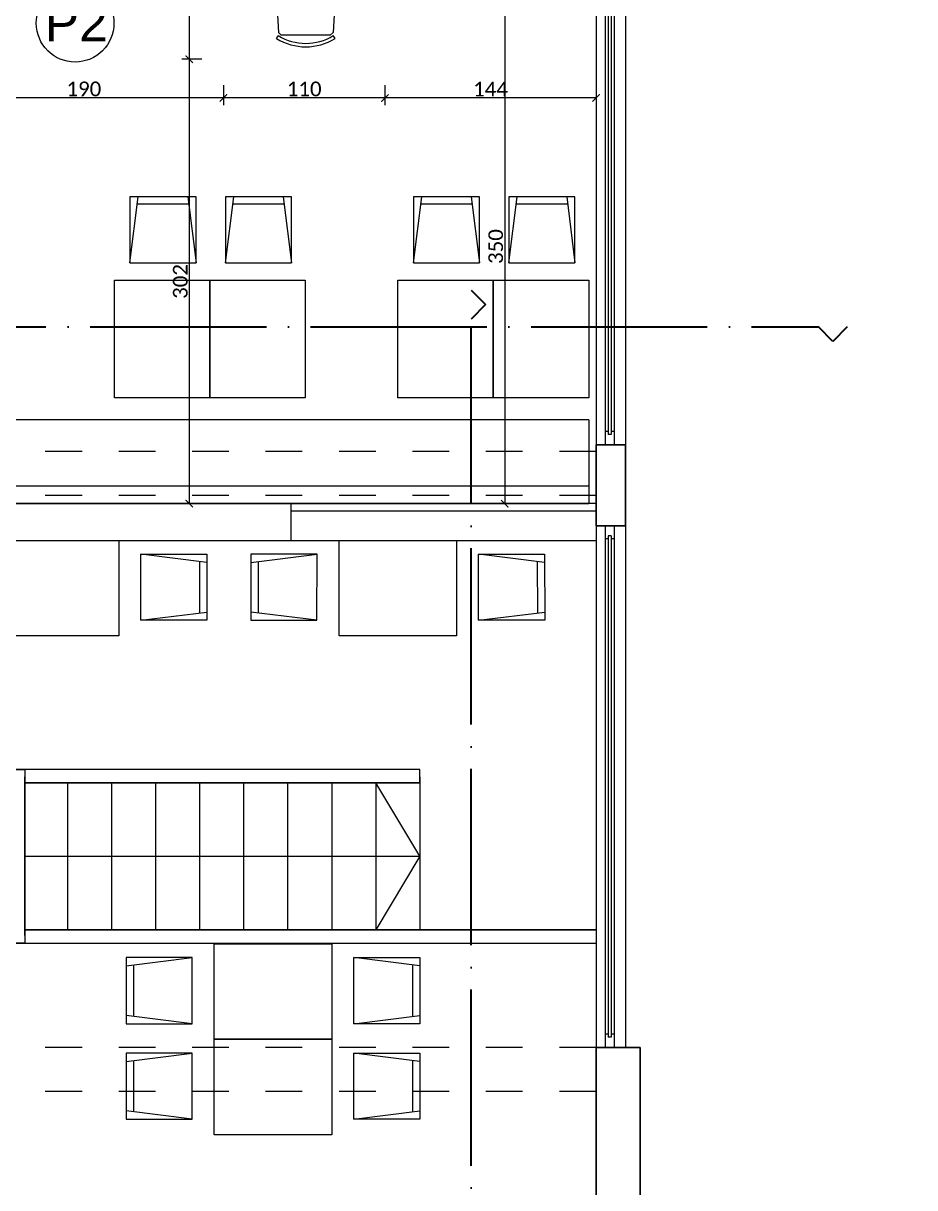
# Model space of a CAD drawing. Header units: centimetres. Extents: x -26724 to 60145, y -23645 to 6771.
# Drawn here: x -9911 to -9304, y 1013 to 1806 of the extents above; entities that cross this region are included whole.
import ezdxf

# ---------------------------------------------------------------- set-up
doc = ezdxf.new("R2010")
doc.units = ezdxf.units.CM
for name, pattern in [('ACAD_ISO04W100', [30, 24, -3, 0, -3]), ('AUSGEZOGEN', [0]), ('DALEKOVOD_VN', [5, 2.5, -2.5])]:
    doc.linetypes.add(name, pattern=pattern)
doc.layers.add('2.IZGLED', color=7, linetype='Continuous', lineweight=13)
doc.layers.add('4.KOTE', color=88, linetype='Continuous', lineweight=15)
doc.layers.add('3.IZGLED 2', color=7, linetype='Continuous', lineweight=9, true_color=0x4a4a4a)
doc.layers.add('IZGLED 2', color=253, linetype='Continuous', lineweight=9, true_color=0x828282)
doc.styles.add('0.12', font='arial.ttf', dxfattribs={"height": 0.12})
doc.styles.get("Standard").update_dxf_attribs({"font": 'calibri.ttf'})
doc.dimstyles.new('ja 1 50', dxfattribs={"dimtxt": 10, "dimasz": 5, "dimexe": 5, "dimexo": 5, "dimgap": 1, "dimtad": 1, "dimdec": 0, "dimtxsty": 'Standard', "dimblk": 'ARCHTICK', "dimcen": 2.5, "dimclrd": 256, "dimclrt": 7, "dimadec": 0, "dimazin": 0, "dimtfac": 1, "dimtdec": 0, "dimtix": 1, "dimtmove": 1, "dimatfit": 3, "dimldrblk": 'ARCHTICK', "dimfxl": 10, "dimfxlon": 1, "dimlwd": 0, "dimlwe": 9, "dimarcsym": 0})

# ---------------------------------------------------------------- blocks, each defined once
blk = doc.blocks.new('_ArchTick')
at = {"color": 0, "linetype": 'ByBlock', "const_width": 0.15}
blk.add_lwpolyline([(-0.5, -0.5), (0.5, 0.5)], dxfattribs=at)
blk = doc.blocks.new('*D1890')
at = {"layer": '4.KOTE', "color": 0, "lineweight": 9, "transparency": 16777216}
for p, q in [((-9592.08, 1828.83), (-9577.91, 1828.83)), ((-9592.27, 1478.89), (-9577.91, 1478.89))]:
    blk.add_line(p, q, dxfattribs=at)
at = {"layer": '4.KOTE', "lineweight": 0, "transparency": 16777216}
blk.add_line((-9582.91, 1828.83), (-9582.91, 1478.89), dxfattribs=at)
at = {"layer": 'Defpoints', "color": 0, "transparency": 16777216}
for p in [(-9616.98, 1828.83, 13.5), (-9622.96, 1478.89, 13.5), (-9582.91, 1478.89)]:
    blk.add_point(p, dxfattribs=at)
at = {"layer": '4.KOTE', "lineweight": 0, "transparency": 16777216, "xscale": 5, "yscale": 5, "zscale": 5}
for p, rotation in [((-9582.91, 1828.83), 90), ((-9582.91, 1478.89), 270)]:
    blk.add_blockref('_ArchTick', p, dxfattribs=dict(at, rotation=rotation))
at = {"layer": '4.KOTE', "color": 7, "transparency": 16777216, "insert": (-9589.03, 1653.86), "char_height": 10, "attachment_point": 5, "rotation": 90}
blk.add_mtext('350', dxfattribs=at)
blk = doc.blocks.new('*D1892')
at = {"layer": '4.KOTE', "color": 0, "lineweight": 9, "transparency": 16777216}
for p, q in [((-9664.48, 1763.76), (-9664.48, 1749.98)), ((-9520.73, 1755.53), (-9520.73, 1749.98))]:
    blk.add_line(p, q, dxfattribs=at)
at = {"layer": '4.KOTE', "lineweight": 0, "transparency": 16777216}
blk.add_line((-9520.73, 1754.98), (-9664.48, 1754.98), dxfattribs=at)
at = {"layer": 'Defpoints', "color": 0, "transparency": 16777216}
for p in [(-9664.48, 1781.33, 13.5), (-9664.48, 1754.98), (-9520.73, 1758.11, 13.5)]:
    blk.add_point(p, dxfattribs=at)
at = {"layer": '4.KOTE', "lineweight": 0, "transparency": 16777216, "xscale": 5, "yscale": 5, "zscale": 5, "rotation": 180}
blk.add_blockref('_ArchTick', (-9664.48, 1754.98), dxfattribs=at)
at = {"layer": '4.KOTE', "lineweight": 0, "transparency": 16777216, "xscale": 5, "yscale": 5, "zscale": 5}
blk.add_blockref('_ArchTick', (-9520.73, 1754.98), dxfattribs=at)
at = {"layer": '4.KOTE', "color": 7, "transparency": 16777216, "insert": (-9592.61, 1761.01), "char_height": 10, "attachment_point": 5}
blk.add_mtext('144', dxfattribs=at)
blk = doc.blocks.new('*D1893')
at = {"layer": '4.KOTE', "color": 0, "lineweight": 9, "transparency": 16777216}
for p, q in [((-9774.48, 1763.76), (-9774.48, 1749.98)), ((-9664.48, 1763.76), (-9664.48, 1749.98))]:
    blk.add_line(p, q, dxfattribs=at)
at = {"layer": '4.KOTE', "lineweight": 0, "transparency": 16777216}
blk.add_line((-9664.48, 1754.98), (-9774.48, 1754.98), dxfattribs=at)
at = {"layer": 'Defpoints', "color": 0, "transparency": 16777216}
for p in [(-9774.48, 1781.33, 13.5), (-9664.48, 1781.33, 13.5), (-9774.48, 1754.98)]:
    blk.add_point(p, dxfattribs=at)
at = {"layer": '4.KOTE', "lineweight": 0, "transparency": 16777216, "xscale": 5, "yscale": 5, "zscale": 5, "rotation": 180}
blk.add_blockref('_ArchTick', (-9774.48, 1754.98), dxfattribs=at)
at = {"layer": '4.KOTE', "lineweight": 0, "transparency": 16777216, "xscale": 5, "yscale": 5, "zscale": 5}
blk.add_blockref('_ArchTick', (-9664.48, 1754.98), dxfattribs=at)
at = {"layer": '4.KOTE', "color": 7, "transparency": 16777216, "insert": (-9719.48, 1761.1), "char_height": 10, "attachment_point": 5}
blk.add_mtext('110', dxfattribs=at)
blk = doc.blocks.new('*D1894')
at = {"layer": '4.KOTE', "color": 0, "lineweight": 9, "transparency": 16777216}
for p, q in [((-9964.48, 1763.76), (-9964.48, 1749.98)), ((-9774.48, 1763.76), (-9774.48, 1749.98))]:
    blk.add_line(p, q, dxfattribs=at)
at = {"layer": '4.KOTE', "lineweight": 0, "transparency": 16777216}
blk.add_line((-9774.48, 1754.98), (-9964.48, 1754.98), dxfattribs=at)
at = {"layer": 'Defpoints', "color": 0, "transparency": 16777216}
for p in [(-9964.48, 1781.33, 13.5), (-9774.48, 1781.33, 13.5), (-9964.48, 1754.98)]:
    blk.add_point(p, dxfattribs=at)
at = {"layer": '4.KOTE', "lineweight": 0, "transparency": 16777216, "xscale": 5, "yscale": 5, "zscale": 5, "rotation": 180}
blk.add_blockref('_ArchTick', (-9964.48, 1754.98), dxfattribs=at)
at = {"layer": '4.KOTE', "lineweight": 0, "transparency": 16777216, "xscale": 5, "yscale": 5, "zscale": 5}
blk.add_blockref('_ArchTick', (-9774.48, 1754.98), dxfattribs=at)
at = {"layer": '4.KOTE', "color": 7, "transparency": 16777216, "insert": (-9869.48, 1761.1), "char_height": 10, "attachment_point": 5}
blk.add_mtext('190', dxfattribs=at)
blk = doc.blocks.new('*D1901')
at = {"layer": '4.KOTE', "color": 0, "lineweight": 9, "transparency": 16777216}
for p, q in [((-9789.16, 1986.33), (-9802.69, 1986.33)), ((-9789.16, 1781.33), (-9802.69, 1781.33))]:
    blk.add_line(p, q, dxfattribs=at)
at = {"layer": '4.KOTE', "lineweight": 0, "transparency": 16777216}
blk.add_line((-9797.69, 1986.33), (-9797.69, 1781.33), dxfattribs=at)
at = {"layer": 'Defpoints', "color": 0, "transparency": 16777216}
for p in [(-9774.48, 1986.33, 13.5), (-9797.69, 1781.33), (-9774.48, 1781.33, 13.5)]:
    blk.add_point(p, dxfattribs=at)
at = {"layer": '4.KOTE', "lineweight": 0, "transparency": 16777216, "xscale": 5, "yscale": 5, "zscale": 5}
for p, rotation in [((-9797.69, 1986.33), 90), ((-9797.69, 1781.33), 270)]:
    blk.add_blockref('_ArchTick', p, dxfattribs=dict(at, rotation=rotation))
at = {"layer": '4.KOTE', "color": 7, "transparency": 16777216, "insert": (-9803.81, 1883.83), "char_height": 10, "attachment_point": 5, "rotation": 90}
blk.add_mtext('205', dxfattribs=at)
blk = doc.blocks.new('*D1902')
at = {"layer": '4.KOTE', "color": 0, "lineweight": 9, "transparency": 16777216}
for p, q in [((-9789.16, 1781.33), (-9802.69, 1781.33)), ((-9789.39, 1478.89), (-9802.69, 1478.89))]:
    blk.add_line(p, q, dxfattribs=at)
at = {"layer": '4.KOTE', "lineweight": 0, "transparency": 16777216}
blk.add_line((-9797.69, 1781.33), (-9797.69, 1478.89), dxfattribs=at)
at = {"layer": 'Defpoints', "color": 0, "transparency": 16777216}
for p in [(-9774.48, 1781.33, 13.5), (-9797.69, 1478.89), (-9776.78, 1478.89, 13.5)]:
    blk.add_point(p, dxfattribs=at)
at = {"layer": '4.KOTE', "lineweight": 0, "transparency": 16777216, "xscale": 5, "yscale": 5, "zscale": 5}
for p, rotation in [((-9797.69, 1781.33), 90), ((-9797.69, 1478.89), 270)]:
    blk.add_blockref('_ArchTick', p, dxfattribs=dict(at, rotation=rotation))
at = {"layer": '4.KOTE', "color": 7, "transparency": 16777216, "insert": (-9803.81, 1630.11), "char_height": 10, "attachment_point": 5, "rotation": 90}
blk.add_mtext('302', dxfattribs=at)
blk = doc.blocks.new('*D2089')
at = {"layer": '4.KOTE', "color": 0, "lineweight": 9, "transparency": 16777216}
for p, q in [((-6.71, 1833.89), (-18.93, 1833.89)), ((-23.93, 1743.89), (-8.93, 1743.89))]:
    blk.add_line(p, q, dxfattribs=at)
at = {"layer": '4.KOTE', "lineweight": 0, "transparency": 16777216}
blk.add_line((-13.93, 1833.89), (-13.93, 1743.89), dxfattribs=at)
at = {"layer": 'Defpoints', "color": 0, "transparency": 16777216}
for p in [(0, 1833.89, 13.5), (-18710.07, 1743.89, 13.5), (-13.93, 1743.89)]:
    blk.add_point(p, dxfattribs=at)
at = {"layer": '4.KOTE', "lineweight": 0, "transparency": 16777216, "xscale": 5, "yscale": 5, "zscale": 5}
for p, rotation in [((-13.93, 1833.89), 90), ((-13.93, 1743.89), 270)]:
    blk.add_blockref('_ArchTick', p, dxfattribs=dict(at, rotation=rotation))
at = {"layer": '4.KOTE', "color": 7, "transparency": 16777216, "insert": (-20.05, 1788.89), "char_height": 10, "attachment_point": 5, "rotation": 90}
blk.add_mtext('90', dxfattribs=at)

msp = doc.modelspace()

# ---------------------------------------------------------------- linework, layer by layer
at = {"layer": '2.IZGLED', "color": 241, "ltscale": 12, "true_color": 0xf7abae, "const_width": 0.1, "elevation": 13.5}
msp.add_lwpolyline([(-9664.48, 1986.33), (-9664.48, 1781.33), (-9774.48, 1781.33), (-9774.48, 1986.33), (-9664.48, 1986.33)], dxfattribs=at)
msp.add_lwpolyline([(-9669.48, 1981.33), (-9669.48, 1786.33), (-9769.48, 1786.33), (-9769.48, 1981.33)], close=True, dxfattribs=at)
at = {"layer": '3.IZGLED 2', "lineweight": 25, "ltscale": 12}
for p, q in [((-9520.73, 1873.89, 13.5), (-9520.73, 1518.89, 13.5)), ((-9500.73, 1873.89, 13.5), (-9500.73, 1518.89, 13.5)), ((-9520.73, 1463.89, 13.5), (-9520.73, 1108.89, 13.5)), ((-9500.73, 1463.89, 13.5), (-9500.73, 1108.89, 13.5))]:
    msp.add_line(p, q, dxfattribs=at)
at = {"layer": '3.IZGLED 2'}
for p, q in [((-9514.51, 1873.89, 13.5), (-9514.51, 1518.89, 13.5)), ((-9508.51, 1873.89, 13.5), (-9508.51, 1518.89, 13.5)), ((-9512.51, 1866.89, 13.5), (-9512.51, 1525.89, 13.5)), ((-9510.51, 1866.89, 13.5), (-9510.51, 1525.89, 13.5)), ((-9512.51, 1527.89, 13.5), (-9514.51, 1527.89, 13.5)), ((-9510.51, 1525.89, 13.5), (-9512.51, 1525.89, 13.5)), ((-9508.51, 1527.89, 13.5), (-9510.51, 1527.89, 13.5)), ((-9520.73, 1478.89, 13.5), (-10240.73, 1478.89, 13.5)), ((-9520.73, 1473.89, 13.5), (-9728.23, 1473.89, 13.5)), ((-9514.51, 1463.89, 13.5), (-9514.51, 1108.89, 13.5)), ((-9508.51, 1463.89, 13.5), (-9508.51, 1108.89, 13.5)), ((-9512.51, 1454.89, 13.5), (-9514.51, 1454.89, 13.5)), ((-9512.51, 1456.89, 13.5), (-9512.51, 1115.89, 13.5)), ((-9510.51, 1456.89, 13.5), (-9512.51, 1456.89, 13.5)), ((-9510.51, 1456.89, 13.5), (-9510.51, 1115.89, 13.5)), ((-9508.51, 1454.89, 13.5), (-9510.51, 1454.89, 13.5)), ((-9640.73, 1238.89, 13.5), (-9670.73, 1288.89, 13.5)), ((-9909.73, 1238.89, 13.5), (-9640.73, 1238.89, 13.5)), ((-9640.73, 1238.89, 13.5), (-9670.73, 1188.89, 13.5)), ((-9512.51, 1117.89, 13.5), (-9514.51, 1117.89, 13.5)), ((-9508.51, 1117.89, 13.5), (-9510.51, 1117.89, 13.5)), ((-9510.51, 1115.89, 13.5), (-9512.51, 1115.89, 13.5))]:
    msp.add_line(p, q, dxfattribs=at)
at = {"layer": '3.IZGLED 2', "transparency": 33554687}
for p, q in [((-9739.1, 1837.6, 13.5), (-9736.99, 1799.63, 13.5)), ((-9697.64, 1837.6, 13.5), (-9699.75, 1799.63, 13.5)), ((-9736.99, 1799.63, 13.5), (-9735.04, 1797.78, 13.5)), ((-9701.7, 1797.78, 13.5), (-9699.75, 1799.63, 13.5)), ((-9738.29, 1795.47, 13.5), (-9737.07, 1797.44, 13.5)), ((-9701.7, 1797.78, 13.5), (-9735.04, 1797.78, 13.5)), ((-9698.44, 1795.47, 13.5), (-9699.66, 1797.44, 13.5)), ((-9838.11, 1642.74, 13.5), (-9832.47, 1687.74, 13.5)), ((-9838.09, 1687.74, 13.5), (-9838.11, 1642.74, 13.5)), ((-9793.09, 1687.72, 13.5), (-9838.09, 1687.74, 13.5)), ((-9838.09, 1687.74, 13.5), (-9838.09, 1687.74, 13.5)), ((-9798.09, 1682.72, 13.5), (-9833.09, 1682.74, 13.5)), ((-9798.72, 1687.72, 13.5), (-9793.11, 1642.72, 13.5)), ((-9793.11, 1642.72, 13.5), (-9793.09, 1687.72, 13.5)), ((-9773.11, 1642.74, 13.5), (-9767.47, 1687.74, 13.5)), ((-9773.09, 1687.74, 13.5), (-9773.11, 1642.74, 13.5)), ((-9728.09, 1687.72, 13.5), (-9773.09, 1687.74, 13.5)), ((-9773.09, 1687.74, 13.5), (-9773.09, 1687.74, 13.5)), ((-9733.09, 1682.72, 13.5), (-9768.09, 1682.74, 13.5)), ((-9733.72, 1687.72, 13.5), (-9728.11, 1642.72, 13.5)), ((-9728.11, 1642.72, 13.5), (-9728.09, 1687.72, 13.5)), ((-9645.11, 1642.74, 13.5), (-9639.47, 1687.74, 13.5)), ((-9645.09, 1687.74, 13.5), (-9645.11, 1642.74, 13.5)), ((-9600.09, 1687.72, 13.5), (-9645.09, 1687.74, 13.5)), ((-9645.09, 1687.74, 13.5), (-9645.09, 1687.74, 13.5)), ((-9605.09, 1682.72, 13.5), (-9640.09, 1682.74, 13.5)), ((-9605.72, 1687.72, 13.5), (-9600.11, 1642.72, 13.5)), ((-9600.11, 1642.72, 13.5), (-9600.09, 1687.72, 13.5)), ((-9580.11, 1642.74, 13.5), (-9574.47, 1687.74, 13.5)), ((-9580.09, 1687.74, 13.5), (-9580.11, 1642.74, 13.5)), ((-9535.09, 1687.72, 13.5), (-9580.09, 1687.74, 13.5)), ((-9580.09, 1687.74, 13.5), (-9580.09, 1687.74, 13.5)), ((-9540.09, 1682.72, 13.5), (-9575.09, 1682.74, 13.5)), ((-9540.72, 1687.72, 13.5), (-9535.11, 1642.72, 13.5)), ((-9535.11, 1642.72, 13.5), (-9535.09, 1687.72, 13.5)), ((-9838.11, 1642.74, 13.5), (-9793.11, 1642.72, 13.5)), ((-9773.11, 1642.74, 13.5), (-9728.11, 1642.72, 13.5)), ((-9645.11, 1642.74, 13.5), (-9600.11, 1642.72, 13.5)), ((-9580.11, 1642.74, 13.5), (-9535.11, 1642.72, 13.5)), ((-9655.73, 1550.91, 13.5), (-9655.73, 1630.91, 13.5)), ((-9655.73, 1630.91, 13.5), (-9590.73, 1630.91, 13.5)), ((-9590.73, 1630.91, 13.5), (-9590.73, 1550.91, 13.5)), ((-9590.73, 1550.91, 13.5), (-9590.73, 1630.91, 13.5)), ((-9590.73, 1630.91, 13.5), (-9525.73, 1630.91, 13.5)), ((-9525.73, 1630.91, 13.5), (-9525.73, 1550.91, 13.5)), ((-9590.73, 1550.91, 13.5), (-9655.73, 1550.91, 13.5)), ((-9655.73, 1550.91, 13.5), (-9655.73, 1550.91, 13.5)), ((-9525.73, 1550.91, 13.5), (-9590.73, 1550.91, 13.5)), ((-9590.73, 1550.91, 13.5), (-9590.73, 1550.91, 13.5)), ((-9525.73, 1535.98, 13.5), (-10235.73, 1535.98, 13.5)), ((-9525.73, 1535.98, 13.5), (-9525.73, 1478.89, 13.5)), ((-10235.73, 1490.96, 13.5), (-9525.73, 1490.96, 13.5)), ((-10235.73, 1478.89, 13.5), (-9525.73, 1478.89, 13.5)), ((-9909.73, 1184.89, 13.5), (-9909.73, 1292.89, 13.5)), ((-9640.73, 1292.89, 13.5), (-9640.73, 1288.89, 13.5)), ((-9640.73, 1288.89, 13.5), (-9909.73, 1288.89, 13.5)), ((-9880.73, 1288.89, 13.5), (-9880.73, 1188.89, 13.5)), ((-9850.73, 1288.89, 13.5), (-9850.73, 1188.89, 13.5)), ((-9820.73, 1288.89, 13.5), (-9820.73, 1188.89, 13.5)), ((-9790.73, 1288.89, 13.5), (-9790.73, 1188.89, 13.5)), ((-9760.73, 1288.89, 13.5), (-9760.73, 1188.89, 13.5)), ((-9730.73, 1288.89, 13.5), (-9730.73, 1188.89, 13.5)), ((-9700.73, 1288.89, 13.5), (-9700.73, 1188.89, 13.5)), ((-9670.73, 1288.89, 13.5), (-9670.73, 1188.89, 13.5)), ((-9640.73, 1288.89, 13.5), (-9640.73, 1188.89, 13.5)), ((-9640.73, 1288.89, 13.5), (-9640.73, 1188.89, 13.5)), ((-9909.73, 1188.89, 13.5), (-9520.73, 1188.89, 13.5))]:
    msp.add_line(p, q, dxfattribs=at)
at = {"layer": '3.IZGLED 2', "lineweight": 35}
for p, q in [((-9605.66, 1624.09, 13.5), (-9595.9, 1614.32, 13.5)), ((-9595.9, 1614.32, 13.5), (-9605.66, 1604.55, 13.5))]:
    msp.add_line(p, q, dxfattribs=at)
at = {"layer": '3.IZGLED 2', "color": 4, "linetype": 'DALEKOVOD_VN', "ltscale": 10}
for p, q in [((-9520.73, 1514.39, 13.5), (-10720.73, 1514.39, 13.5)), ((-9520.73, 1484.39, 13.5), (-10720.73, 1484.39, 13.5)), ((-9520.73, 1108.89, 13.5), (-10720.73, 1108.89, 13.5)), ((-9520.73, 1078.89, 13.5), (-10720.73, 1078.89, 13.5))]:
    msp.add_line(p, q, dxfattribs=at)
at = {"layer": '3.IZGLED 2', "lineweight": 30}
for p, q in [((-9520.73, 1518.89, 13.5), (-9520.73, 1463.89, 13.5)), ((-9500.73, 1518.89, 13.5), (-9520.73, 1518.89, 13.5)), ((-9520.73, 1518.89, 13.5), (-9520.73, 1463.89, 13.5)), ((-9500.73, 1463.89, 13.5), (-9500.73, 1518.89, 13.5)), ((-9520.73, 1463.89, 13.5), (-9500.73, 1463.89, 13.5)), ((-9520.73, 1108.89, 13.5), (-9520.73, 618.89, 13.5)), ((-9520.73, 1108.89, 13.5), (-9490.73, 1108.89, 13.5)), ((-9520.73, 1108.89, 13.5), (-9500.73, 1108.89, 13.5)), ((-9490.73, 1108.89, 13.5), (-9490.73, 594.39, 13.5))]:
    msp.add_line(p, q, dxfattribs=at)
at = {"layer": '3.IZGLED 2', "linetype": 'AUSGEZOGEN', "lineweight": 18, "transparency": 33554687}
for p, q in [((-9925.73, 1453.89, 13.5), (-9845.73, 1453.89, 13.5)), ((-9845.73, 1453.89, 13.5), (-9845.73, 1388.89, 13.5)), ((-9695.73, 1388.89, 13.5), (-9695.73, 1453.89, 13.5)), ((-9695.73, 1453.89, 13.5), (-9615.73, 1453.89, 13.5)), ((-9615.73, 1453.89, 13.5), (-9615.73, 1388.89, 13.5)), ((-9830.73, 1444.51, 13.5), (-9785.73, 1444.53, 13.5)), ((-9785.73, 1438.9, 13.5), (-9830.73, 1444.51, 13.5)), ((-9830.71, 1399.51, 13.5), (-9830.73, 1444.51, 13.5)), ((-9785.73, 1444.53, 13.5), (-9785.71, 1399.53, 13.5)), ((-9755.73, 1444.53, 13.5), (-9755.75, 1399.53, 13.5)), ((-9710.73, 1444.51, 13.5), (-9755.73, 1444.53, 13.5)), ((-9755.73, 1438.9, 13.5), (-9710.73, 1444.51, 13.5)), ((-9710.75, 1399.51, 13.5), (-9710.73, 1444.51, 13.5)), ((-9600.73, 1444.51, 13.5), (-9555.73, 1444.53, 13.5)), ((-9555.73, 1438.9, 13.5), (-9600.73, 1444.51, 13.5)), ((-9600.71, 1399.51, 13.5), (-9600.73, 1444.51, 13.5)), ((-9555.73, 1444.53, 13.5), (-9555.71, 1399.53, 13.5)), ((-9790.73, 1439.53, 13.5), (-9790.71, 1404.53, 13.5)), ((-9750.73, 1439.53, 13.5), (-9750.75, 1404.53, 13.5)), ((-9560.73, 1439.53, 13.5), (-9560.71, 1404.53, 13.5)), ((-9830.71, 1399.51, 13.5), (-9785.71, 1405.15, 13.5)), ((-9710.75, 1399.51, 13.5), (-9755.75, 1405.15, 13.5)), ((-9600.71, 1399.51, 13.5), (-9555.71, 1405.15, 13.5)), ((-9785.71, 1399.53, 13.5), (-9830.71, 1399.51, 13.5)), ((-9785.71, 1399.53, 13.5), (-9785.71, 1399.53, 13.5)), ((-9755.75, 1399.53, 13.5), (-9710.75, 1399.51, 13.5)), ((-9755.75, 1399.53, 13.5), (-9755.75, 1399.53, 13.5)), ((-9555.71, 1399.53, 13.5), (-9600.71, 1399.51, 13.5)), ((-9555.71, 1399.53, 13.5), (-9555.71, 1399.53, 13.5)), ((-9845.73, 1388.89, 13.5), (-9925.73, 1388.89, 13.5)), ((-9845.73, 1388.89, 13.5), (-9845.73, 1388.89, 13.5)), ((-9615.73, 1388.89, 13.5), (-9695.73, 1388.89, 13.5)), ((-9615.73, 1388.89, 13.5), (-9615.73, 1388.89, 13.5)), ((-9780.73, 1114.35, 13.5), (-9780.73, 1179.35, 13.5)), ((-9780.73, 1179.35, 13.5), (-9700.73, 1179.35, 13.5)), ((-9700.73, 1179.35, 13.5), (-9700.73, 1114.35, 13.5)), ((-9840.73, 1169.99, 13.5), (-9840.75, 1124.99, 13.5)), ((-9795.73, 1169.97, 13.5), (-9840.73, 1169.99, 13.5)), ((-9840.73, 1164.36, 13.5), (-9795.73, 1169.97, 13.5)), ((-9835.73, 1164.99, 13.5), (-9835.75, 1129.99, 13.5)), ((-9795.75, 1124.97, 13.5), (-9795.73, 1169.97, 13.5)), ((-9685.73, 1169.97, 13.5), (-9640.73, 1169.99, 13.5)), ((-9640.73, 1164.36, 13.5), (-9685.73, 1169.97, 13.5)), ((-9685.71, 1124.97, 13.5), (-9685.73, 1169.97, 13.5)), ((-9645.73, 1164.99, 13.5), (-9645.71, 1129.99, 13.5)), ((-9640.73, 1169.99, 13.5), (-9640.71, 1124.99, 13.5)), ((-9795.75, 1124.97, 13.5), (-9840.75, 1130.61, 13.5)), ((-9685.71, 1124.97, 13.5), (-9640.71, 1130.61, 13.5)), ((-9840.75, 1124.99, 13.5), (-9795.75, 1124.97, 13.5)), ((-9840.75, 1124.99, 13.5), (-9840.75, 1124.99, 13.5)), ((-9640.71, 1124.99, 13.5), (-9685.71, 1124.97, 13.5)), ((-9640.71, 1124.99, 13.5), (-9640.71, 1124.99, 13.5)), ((-9700.73, 1114.35, 13.5), (-9780.73, 1114.35, 13.5)), ((-9780.73, 1049.35, 13.5), (-9780.73, 1114.35, 13.5)), ((-9780.73, 1114.35, 13.5), (-9700.73, 1114.35, 13.5)), ((-9700.73, 1114.35, 13.5), (-9700.73, 1114.35, 13.5)), ((-9700.73, 1114.35, 13.5), (-9700.73, 1049.35, 13.5)), ((-9840.73, 1104.99, 13.5), (-9840.75, 1059.99, 13.5)), ((-9795.73, 1104.97, 13.5), (-9840.73, 1104.99, 13.5)), ((-9840.73, 1099.36, 13.5), (-9795.73, 1104.97, 13.5)), ((-9795.75, 1059.97, 13.5), (-9795.73, 1104.97, 13.5)), ((-9685.73, 1104.97, 13.5), (-9640.73, 1104.99, 13.5)), ((-9640.73, 1099.36, 13.5), (-9685.73, 1104.97, 13.5)), ((-9685.71, 1059.97, 13.5), (-9685.73, 1104.97, 13.5)), ((-9640.73, 1104.99, 13.5), (-9640.71, 1059.99, 13.5)), ((-9835.73, 1099.99, 13.5), (-9835.75, 1064.99, 13.5)), ((-9645.73, 1099.99, 13.5), (-9645.71, 1064.99, 13.5)), ((-9795.75, 1059.97, 13.5), (-9840.75, 1065.61, 13.5)), ((-9685.71, 1059.97, 13.5), (-9640.71, 1065.61, 13.5)), ((-9840.75, 1059.99, 13.5), (-9795.75, 1059.97, 13.5)), ((-9840.75, 1059.99, 13.5), (-9840.75, 1059.99, 13.5)), ((-9640.71, 1059.99, 13.5), (-9685.71, 1059.97, 13.5)), ((-9640.71, 1059.99, 13.5), (-9640.71, 1059.99, 13.5)), ((-9700.73, 1049.35, 13.5), (-9780.73, 1049.35, 13.5)), ((-9700.73, 1049.35, 13.5), (-9700.73, 1049.35, 13.5))]:
    msp.add_line(p, q, dxfattribs=at)
at = {"layer": '3.IZGLED 2', "transparency": 33554687, "elevation": 13.5}
for points in [[(-9783.73, 1630.91), (-9783.73, 1550.91), (-9848.73, 1550.91), (-9848.73, 1630.91)], [(-9718.73, 1630.91), (-9718.73, 1550.91), (-9783.73, 1550.91), (-9783.73, 1630.91)]]:
    msp.add_lwpolyline(points, close=True, dxfattribs=at)
at = {"layer": '3.IZGLED 2', "elevation": 13.5}
for points in [[(-9520.73, 1478.89), (-10245.73, 1478.89), (-10245.73, 1453.89), (-9520.73, 1453.89)], [(-9909.73, 1288.89), (-9640.73, 1288.89), (-9640.73, 1297.89), (-10079.73, 1297.89), (-10079.73, 1179.89), (-9520.73, 1179.89)], [(-9520.73, 1188.89), (-9909.73, 1188.89)]]:
    msp.add_lwpolyline(points, dxfattribs=at)
for points in [[(-9728.23, 1453.89), (-9728.23, 1478.89), (-10038.23, 1478.89), (-10038.23, 1453.89)], [(-10079.73, 1297.89), (-9909.73, 1297.89), (-9909.73, 1179.89), (-10079.73, 1179.89)]]:
    msp.add_lwpolyline(points, close=True, dxfattribs=at)
at = {"layer": '3.IZGLED 2'}
msp.add_circle((-9875.42, 1805.87), 26.45, dxfattribs=at)
at = {"layer": '3.IZGLED 2', "transparency": 33554687}
for radius in [37.82, 35.5]:
    msp.add_arc((-9718.37, 1827.61, 13.5), radius, 238.19737, 301.80263, dxfattribs=at)
at = {"layer": 'IZGLED 2', "color": 32, "linetype": 'ACAD_ISO04W100', "lineweight": 35, "ltscale": 5}
for p, q in [((-9605.66, 427.89, 13.5), (-9605.66, 1604.55, 13.5)), ((-10315.47, 1599.13), (-9369.29, 1599.13))]:
    msp.add_line(p, q, dxfattribs=at)
at = {"layer": 'IZGLED 2', "color": 32, "lineweight": 35}
for p, q in [((-9359.52, 1589.36), (-9369.29, 1599.13)), ((-9349.75, 1599.13), (-9359.52, 1589.36))]:
    msp.add_line(p, q, dxfattribs=at)

# ---------------------------------------------------------------- texts
at = {"layer": '3.IZGLED 2', "style": '0.12'}
msp.add_text('P2', height=25.2, dxfattribs=at).set_placement((-9896.21, 1793.53, 13.5))

# ---------------------------------------------------------------- dimensions: what is measured, and where the dimension line sits
at = {"layer": '4.KOTE'}
for base, p1, p2, picture, middle in [((-9797.69, 1781.33), (-9774.48, 1986.33, 13.5), (-9774.48, 1781.33, 13.5), '*D1901', (-9803.81, 1883.83)), ((-13.93, 1743.89), (0, 1833.89, 13.5), (-18710.07, 1743.89, 13.5), '*D2089', (-20.05, 1788.89)), ((-9582.91, 1478.89), (-9616.98, 1828.83, 13.5), (-9622.96, 1478.89, 13.5), '*D1890', (-9589.03, 1653.86)), ((-9797.69, 1478.89), (-9774.48, 1781.33, 13.5), (-9776.78, 1478.89, 13.5), '*D1902', (-9803.81, 1630.11))]:
    dim = msp.add_linear_dim(base=base, p1=p1, p2=p2, angle=90, dimstyle='ja 1 50', dxfattribs=at)
    dim.commit()
    dim.dimension.update_dxf_attribs({"geometry": picture, "text_midpoint": middle})
for base, p1, p2, picture, middle in [((-9964.48, 1754.98), (-9774.48, 1781.33, 13.5), (-9964.48, 1781.33, 13.5), '*D1894', (-9869.48, 1761.1)), ((-9774.48, 1754.98), (-9664.48, 1781.33, 13.5), (-9774.48, 1781.33, 13.5), '*D1893', (-9719.48, 1761.1)), ((-9664.48, 1754.98), (-9520.73, 1758.11, 13.5), (-9664.48, 1781.33, 13.5), '*D1892', (-9592.61, 1761.01))]:
    dim = msp.add_linear_dim(base=base, p1=p1, p2=p2, dimstyle='ja 1 50', dxfattribs=at)
    dim.commit()
    dim.dimension.update_dxf_attribs({"geometry": picture, "text_midpoint": middle})

doc.saveas('drawing.dxf')
